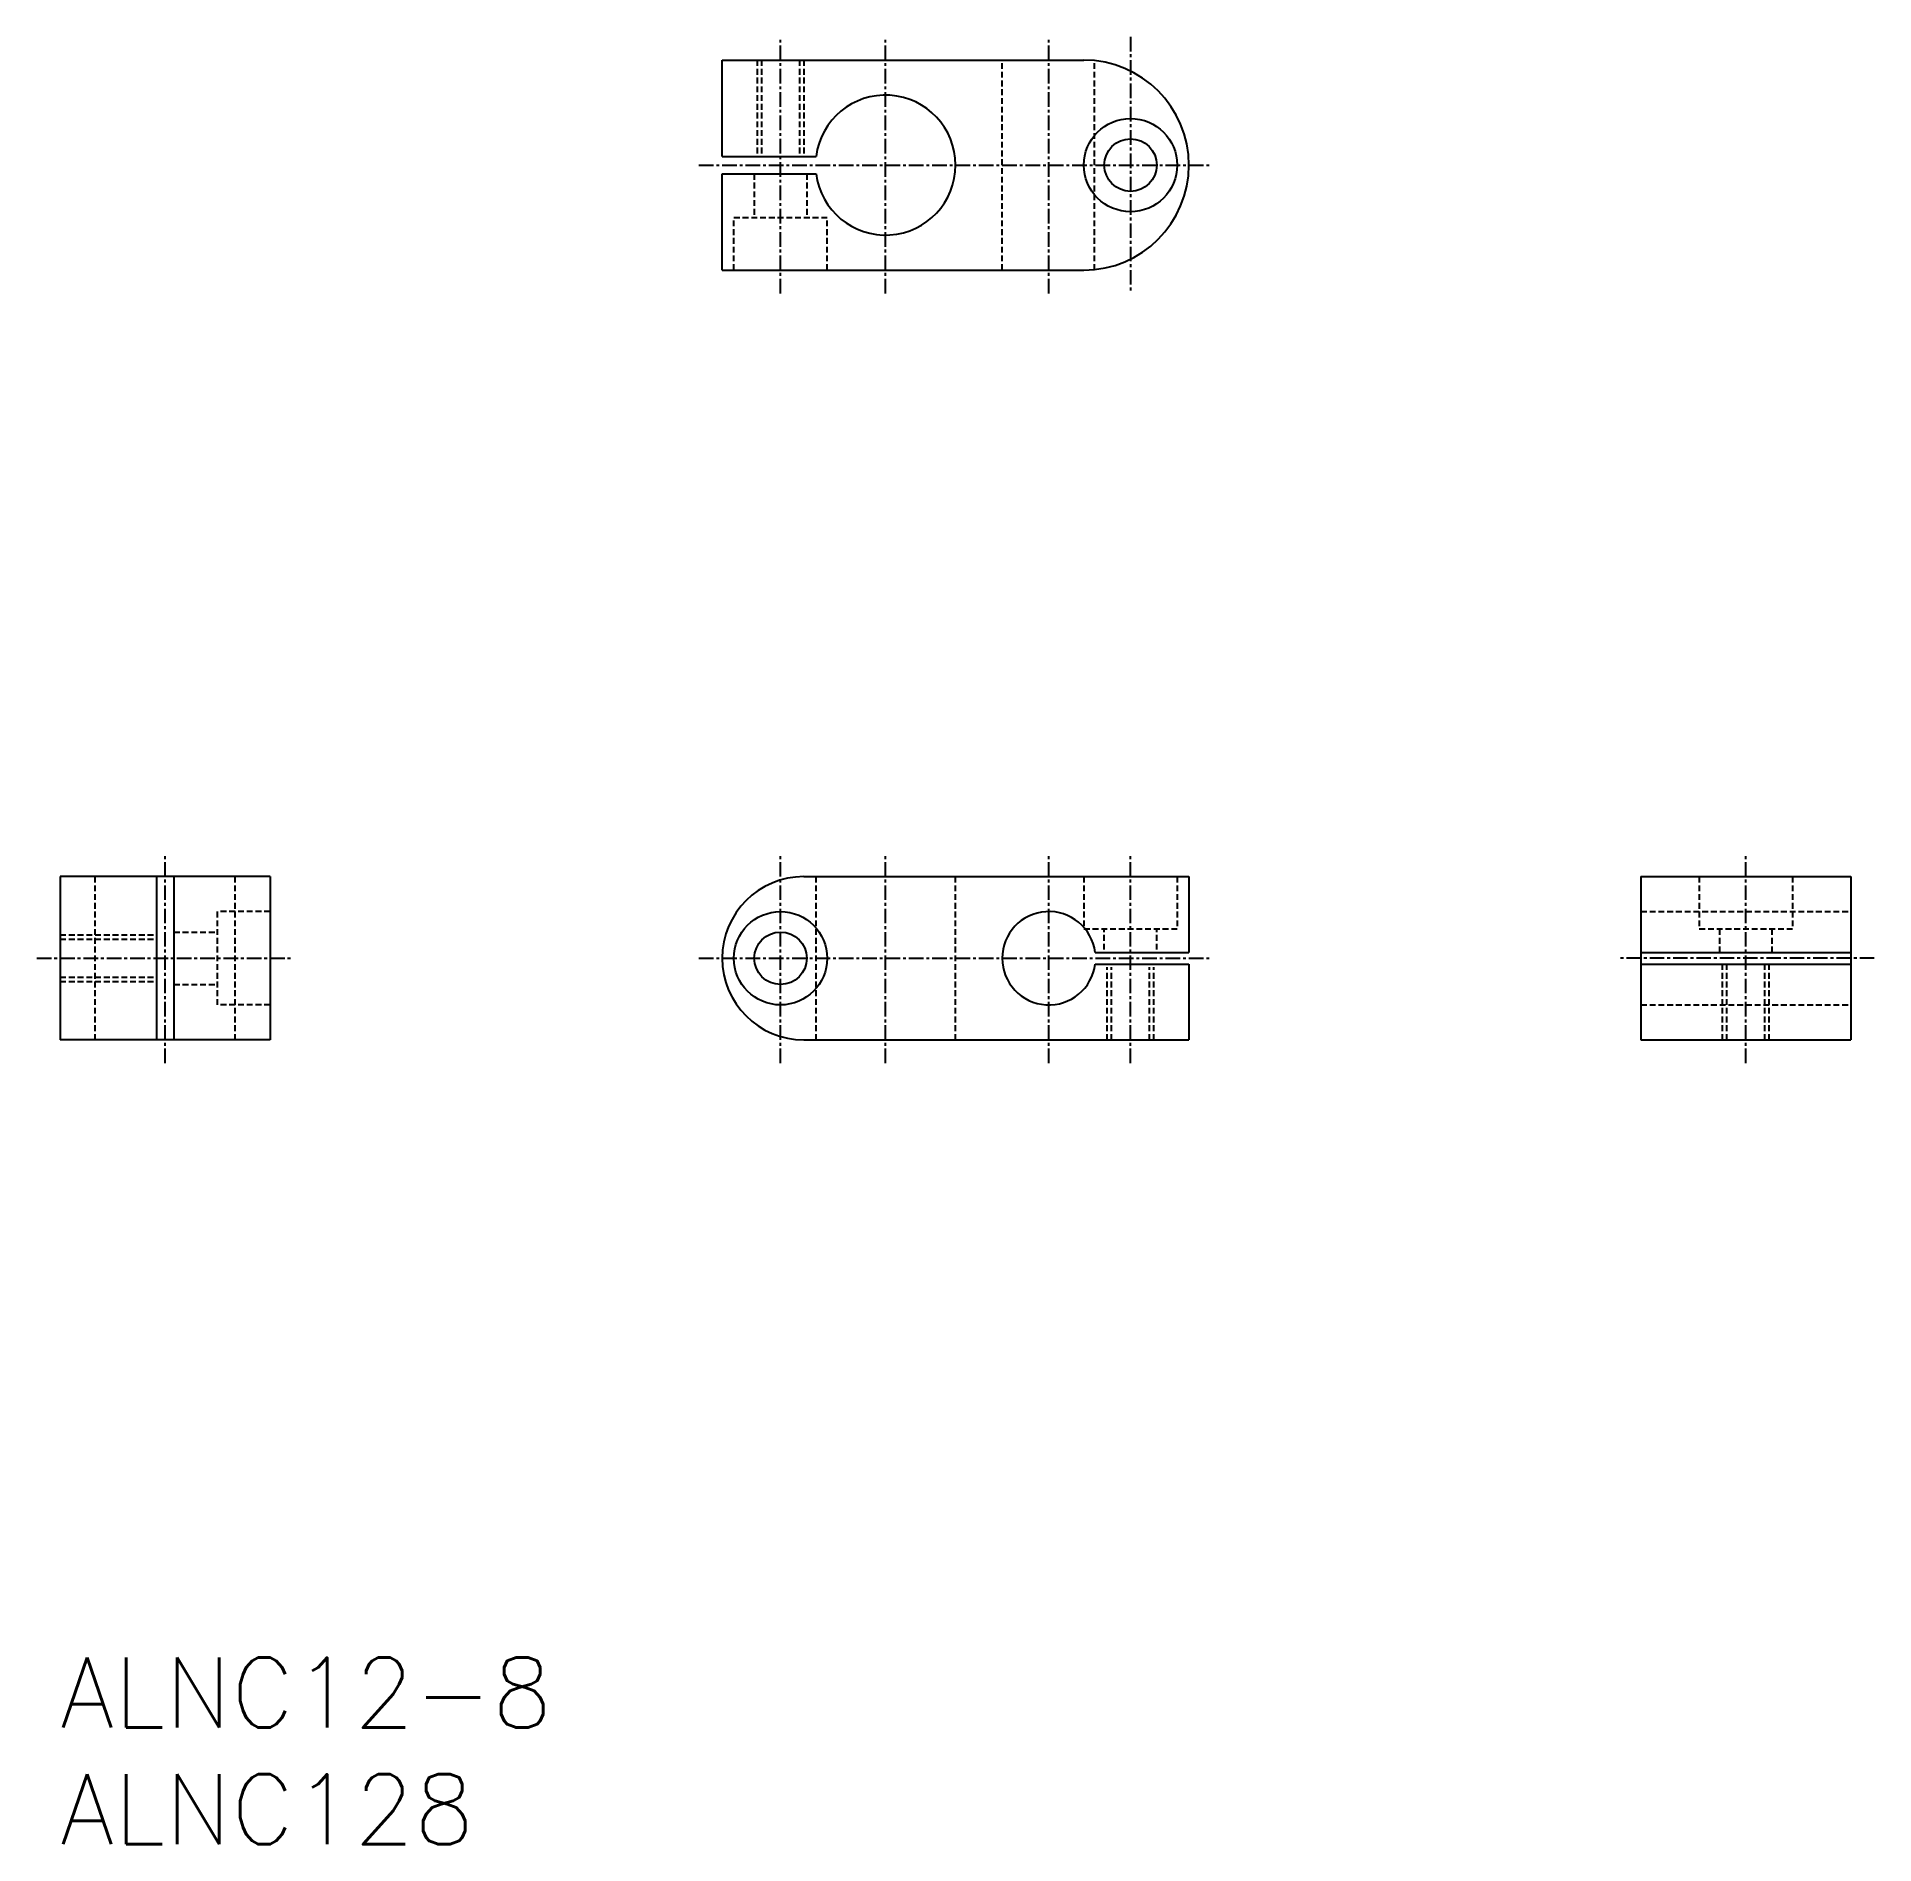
# Model space of a CAD drawing. Extents: x -392 to -235, y -2932 to -2777.
import ezdxf

# ---------------------------------------------------------------- set-up
doc = ezdxf.new("R2010")
doc.units = 0
doc.linetypes.add('CENTER', pattern=[2, 1.25, -0.25, 0.25, -0.25])
doc.linetypes.add('DASHED', pattern=[0.75, 0.5, -0.25])
doc.layers.get('0').update_dxf_attribs({"linetype": 'CONTINUOUS'})
doc.layers.add('CENTER', color=1, linetype='CENTER')
doc.styles.get("Standard").update_dxf_attribs({"font": 'txt', "bigfont": 'BIGFONT'})

msp = doc.modelspace()

# ---------------------------------------------------------------- linework, layer by layer
at = {"color": 7, "linetype": 'CONTINUOUS'}
for p, q in [((-333.61, -2787.55), (-333.61, -2779.3)), ((-333.61, -2779.3), (-302.61, -2779.3)), ((-333.61, -2787.55), (-325.57, -2787.55)), ((-333.61, -2797.3), (-333.61, -2789.05)), ((-333.61, -2789.05), (-325.57, -2789.05)), ((-333.61, -2797.3), (-302.61, -2797.3)), ((-372.36, -2849.3), (-390.36, -2849.3)), ((-390.36, -2849.3), (-390.36, -2863.3)), ((-382.11, -2849.3), (-382.11, -2863.3)), ((-380.61, -2849.3), (-380.61, -2863.3)), ((-372.36, -2849.3), (-372.36, -2863.3)), ((-326.61, -2849.3), (-293.61, -2849.3)), ((-293.61, -2849.3), (-293.61, -2855.8)), ((-254.86, -2849.3), (-254.86, -2863.3)), ((-254.86, -2849.3), (-236.86, -2849.3)), ((-236.86, -2849.3), (-236.86, -2863.3)), ((-301.65, -2855.8), (-293.61, -2855.8)), ((-301.65, -2856.8), (-293.61, -2856.8)), ((-293.61, -2856.8), (-293.61, -2863.3)), ((-254.86, -2855.8), (-236.86, -2855.8)), ((-254.86, -2856.8), (-236.86, -2856.8)), ((-372.36, -2863.3), (-390.36, -2863.3)), ((-326.61, -2863.3), (-293.61, -2863.3)), ((-254.86, -2863.3), (-236.86, -2863.3))]:
    msp.add_line(p, q, dxfattribs=at)
at = {"color": 3, "linetype": 'DASHED'}
for p, q in [((-330.61, -2779.3), (-330.61, -2787.55)), ((-330.24, -2779.3), (-330.24, -2787.55)), ((-326.99, -2779.3), (-326.99, -2787.55)), ((-326.61, -2779.3), (-326.61, -2787.55)), ((-309.61, -2797.3), (-309.61, -2779.3)), ((-301.69, -2797.3), (-301.69, -2779.3)), ((-330.86, -2789.05), (-330.86, -2792.8)), ((-326.36, -2789.05), (-326.36, -2792.8)), ((-332.61, -2797.3), (-332.61, -2792.8)), ((-332.61, -2792.8), (-324.61, -2792.8)), ((-324.61, -2797.3), (-324.61, -2792.8)), ((-387.36, -2863.3), (-387.36, -2849.3)), ((-375.36, -2863.3), (-375.36, -2849.3)), ((-325.57, -2863.3), (-325.57, -2849.3)), ((-313.61, -2863.3), (-313.61, -2849.3)), ((-302.61, -2849.3), (-302.61, -2853.8)), ((-294.61, -2849.3), (-294.61, -2853.8)), ((-249.86, -2849.3), (-249.86, -2853.8)), ((-241.86, -2849.3), (-241.86, -2853.8)), ((-372.36, -2852.3), (-376.86, -2852.3)), ((-376.86, -2860.3), (-376.86, -2852.3)), ((-254.86, -2852.3), (-236.86, -2852.3)), ((-294.61, -2853.8), (-302.61, -2853.8)), ((-300.86, -2855.55), (-300.86, -2853.8)), ((-296.36, -2855.55), (-296.36, -2853.8)), ((-241.86, -2853.8), (-249.86, -2853.8)), ((-248.11, -2855.8), (-248.11, -2853.8)), ((-243.61, -2855.8), (-243.61, -2853.8)), ((-390.36, -2854.3), (-382.11, -2854.3)), ((-390.36, -2854.67), (-382.11, -2854.67)), ((-380.61, -2854.05), (-376.86, -2854.05)), ((-300.61, -2863.3), (-300.61, -2857.05)), ((-300.24, -2863.3), (-300.24, -2857.05)), ((-296.99, -2863.3), (-296.99, -2857.05)), ((-296.61, -2863.3), (-296.61, -2857.05)), ((-247.86, -2863.3), (-247.86, -2856.8)), ((-247.49, -2863.3), (-247.49, -2856.8)), ((-244.24, -2863.3), (-244.24, -2856.8)), ((-243.86, -2863.3), (-243.86, -2856.8)), ((-390.36, -2857.92), (-382.11, -2857.92)), ((-390.36, -2858.3), (-382.11, -2858.3)), ((-380.61, -2858.55), (-376.86, -2858.55)), ((-372.36, -2860.3), (-376.86, -2860.3)), ((-254.86, -2860.3), (-236.86, -2860.3))]:
    msp.add_line(p, q, dxfattribs=at)
at = {"color": 7, "linetype": 'CONTINUOUS'}
for centre, radius in [((-298.61, -2788.3), 4), ((-298.61, -2788.3), 2.25), ((-328.61, -2856.3), 4), ((-328.61, -2856.3), 2.25)]:
    msp.add_circle(centre, radius, dxfattribs=at)
for centre, radius, start, end in [((-302.61, -2788.3), 9, 270, 90), ((-319.61, -2788.3), 6, 187.1808, 172.8192), ((-326.61, -2856.3), 7, 90, 270), ((-305.61, -2856.3), 4, 7.1808, 352.8192)]:
    msp.add_arc(centre, radius, start, end, dxfattribs=at)
at = {"layer": 'CENTER', "color": 1, "linetype": 'CENTER'}
for p, q in [((-328.61, -2799.3), (-328.61, -2777.3)), ((-319.61, -2799.3), (-319.61, -2777.3)), ((-305.61, -2799.3), (-305.61, -2777.3)), ((-298.61, -2777.3), (-298.61, -2799.3)), ((-335.61, -2788.3), (-291.61, -2788.3)), ((-381.36, -2865.3), (-381.36, -2847.3)), ((-328.61, -2865.3), (-328.61, -2847.3)), ((-319.61, -2865.3), (-319.61, -2847.3)), ((-305.61, -2865.3), (-305.61, -2847.3)), ((-298.61, -2865.3), (-298.61, -2847.3)), ((-245.86, -2865.3), (-245.86, -2847.3)), ((-392.36, -2856.3), (-370.36, -2856.3)), ((-335.61, -2856.3), (-291.61, -2856.3)), ((-234.86, -2856.3), (-256.86, -2856.3))]:
    msp.add_line(p, q, dxfattribs=at)

# ---------------------------------------------------------------- texts
at = {"color": 7, "linetype": 'CONTINUOUS'}
for s, p in [('ALNC12-8', (-390.36, -2922.26)), ('ALNC128', (-390.36, -2932.26))]:
    msp.add_text(s, height=6, dxfattribs=at).set_placement(p)

doc.saveas('drawing.dxf')
